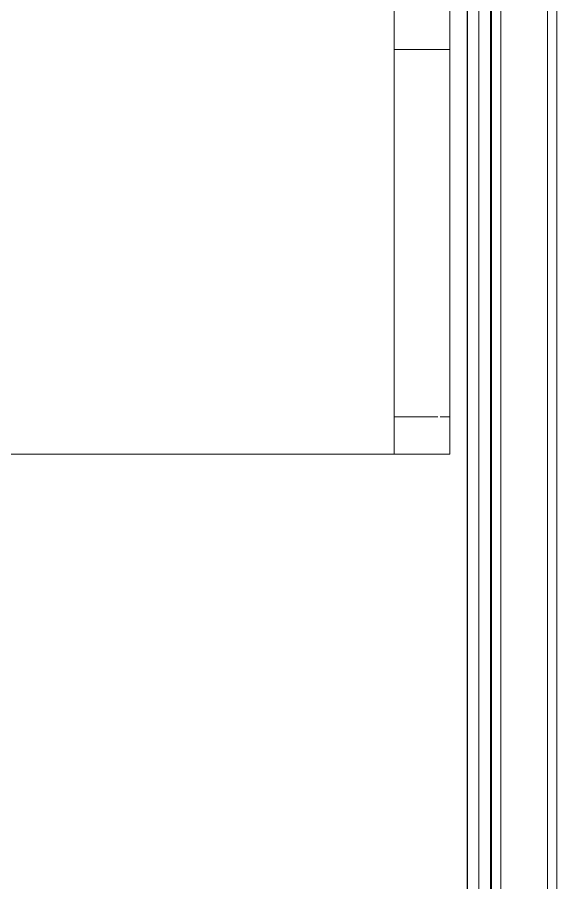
# Model space of a CAD drawing. Header units: millimetres. Extents: x 90978 to 295199, y -4084 to 97293.
# Drawn here: x 167776 to 168355, y 19694 to 20624 of the extents above; entities that cross this region are included whole.
import ezdxf

# ---------------------------------------------------------------- set-up
doc = ezdxf.new("R2010")
doc.units = ezdxf.units.MM
doc.header["$MEASUREMENT"] = 0
for name, color, linetype, lineweight in [('CSM-STL-XX-ZZ-M3-A-XXXX-00001_detached _19_04_21__rvt-1-Level 0$0$A-WALL', 7, 'CONTINUOUS', 9), ('CSM-STL-XX-ZZ-M3-A-XXXX-00001_detached _19_04_21__rvt-1-Level 0$0$I-WALL', 7, 'CONTINUOUS', 9), ('I-FURN', 8, 'CONTINUOUS', 9)]:
    doc.layers.add(name, color=color, linetype=linetype, lineweight=lineweight)

msp = doc.modelspace()

# ---------------------------------------------------------------- linework, layer by layer
at = {"layer": 'CSM-STL-XX-ZZ-M3-A-XXXX-00001_detached _19_04_21__rvt-1-Level 0$0$A-WALL'}
for p, q in [((168294.83, 18938.23), (168294.83, 24024.73)), ((168344.83, 18938.23), (168344.83, 24024.73)), ((168271.33, 18939.23), (168271.33, 23976.23)), ((168283.83, 18939.23), (168283.83, 23976.23)), ((168284.83, 18938.23), (168284.83, 23977.23)), ((168354.83, 18938.23), (168354.83, 23977.23))]:
    msp.add_line(p, q, dxfattribs=at)
at = {"layer": 'CSM-STL-XX-ZZ-M3-A-XXXX-00001_detached _19_04_21__rvt-1-Level 0$0$I-WALL', "lineweight": 30}
msp.add_line((168258.83, 23961.23), (168258.83, 18954.23), dxfattribs=at)
at = {"layer": 'I-FURN'}
for p, q in [((168180.25, 21714.52), (168180.25, 20194.52)), ((168240.25, 20194.52), (168240.25, 21714.52)), ((168240.25, 20154.52), (168240.25, 20954.52)), ((168240.25, 20954.52), (168240.25, 20154.52)), ((168180.25, 20589.15), (168180.25, 20719.52)), ((168240.25, 20719.52), (168240.25, 20589.15)), ((168180.25, 20154.52), (168180.25, 20589.15)), ((168180.25, 20589.15), (168240.25, 20589.15)), ((168180.25, 20589.15), (168240.25, 20589.15)), ((168240.25, 20589.15), (168240.25, 20154.52)), ((168180.25, 20194.52), (168180.25, 20154.52)), ((168180.25, 20194.52), (168227.36, 20194.52)), ((168180.25, 20194.52), (168227.36, 20194.52)), ((168229.67, 20194.52), (168240.25, 20194.52)), ((168229.67, 20194.52), (168240.25, 20194.52)), ((168240.25, 20154.52), (168240.25, 20194.52)), ((166640.25, 20154.52), (168240.25, 20154.52)), ((168240.25, 20154.52), (166640.25, 20154.52)), ((168180.25, 20154.52), (168240.25, 20154.52)), ((168180.25, 20154.52), (168240.25, 20154.52))]:
    msp.add_line(p, q, dxfattribs=at)

doc.saveas('drawing.dxf')
